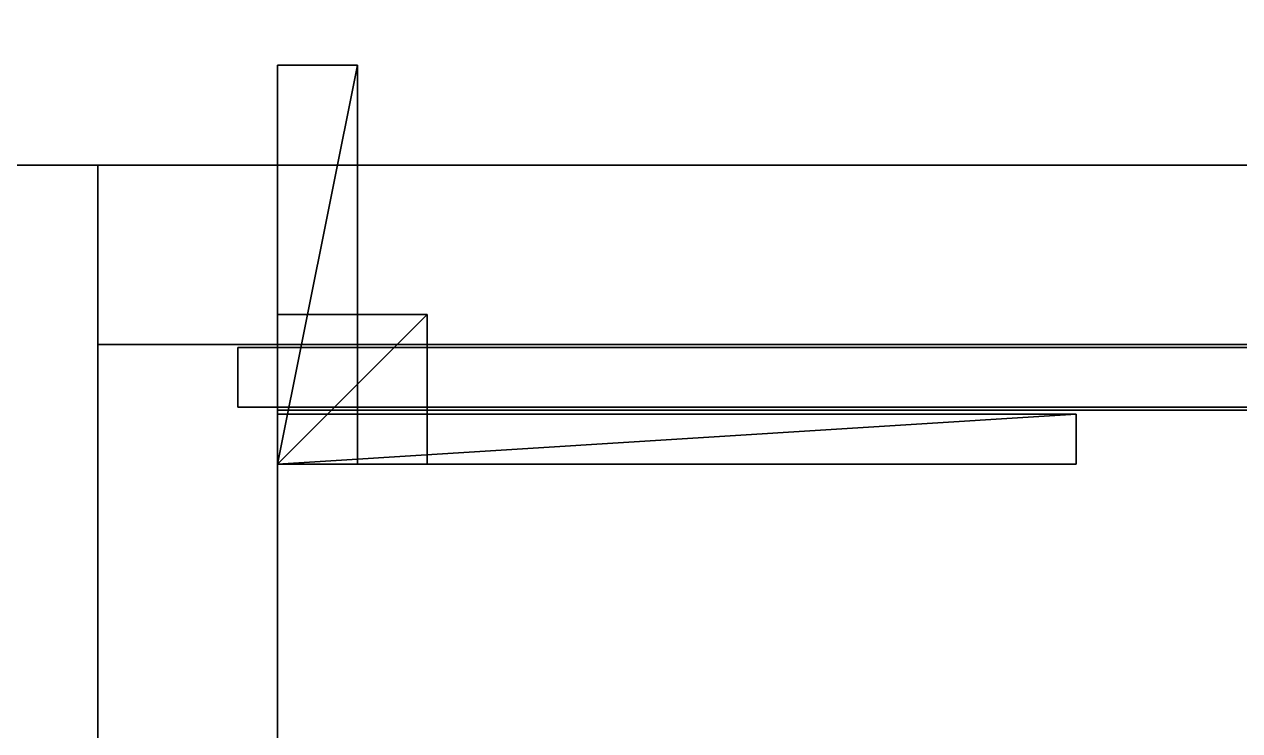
# Model space of a CAD drawing. Extents: x 0 to 7800, y -5130 to 1.
# Drawn here: x 2004.3 to 2126.1, y -260.7 to -189.9 of the extents above; entities that cross this region are included whole.
import ezdxf

# ---------------------------------------------------------------- set-up
doc = ezdxf.new("R2010")
doc.units = 0
for name, color, linetype in [('LAYER0', 7, 'CONTINUOUS'), ('LAYER180', 7, 'CONTINUOUS'), ('LAYER182', 2, 'CONTINUOUS'), ('LAYER183', 7, 'CONTINUOUS'), ('LAYER184', 253, 'CONTINUOUS'), ('LAYER185', 253, 'CONTINUOUS'), ('LAYER186', 253, 'CONTINUOUS'), ('LAYER187', 253, 'CONTINUOUS'), ('LAYER188', 253, 'CONTINUOUS'), ('LAYER189', 253, 'CONTINUOUS'), ('LAYER198', 7, 'CONTINUOUS'), ('LAYER199', 7, 'CONTINUOUS'), ('LAYER2', 7, 'CONTINUOUS'), ('LAYER200', 7, 'CONTINUOUS'), ('LAYER201', 7, 'CONTINUOUS'), ('LAYER285', 35, 'CONTINUOUS'), ('LAYER286', 35, 'CONTINUOUS'), ('LAYER287', 35, 'CONTINUOUS'), ('LAYER31', 253, 'CONTINUOUS'), ('LAYER33', 7, 'CONTINUOUS'), ('LAYER35', 2, 'CONTINUOUS'), ('LAYER36', 7, 'CONTINUOUS'), ('LAYER37', 253, 'CONTINUOUS'), ('LAYER38', 253, 'CONTINUOUS'), ('LAYER39', 253, 'CONTINUOUS'), ('LAYER4', 2, 'CONTINUOUS'), ('LAYER40', 253, 'CONTINUOUS'), ('LAYER41', 253, 'CONTINUOUS'), ('LAYER42', 253, 'CONTINUOUS'), ('LAYER51', 7, 'CONTINUOUS'), ('LAYER53', 7, 'CONTINUOUS'), ('LAYER54', 7, 'CONTINUOUS'), ('LAYER727', 45, 'CONTINUOUS'), ('LAYER729', 45, 'CONTINUOUS'), ('LAYER730', 45, 'CONTINUOUS'), ('LAYER731', 45, 'CONTINUOUS')]:
    doc.layers.add(name, color=color, linetype=linetype)

msp = doc.modelspace()

# ---------------------------------------------------------------- linework, layer by layer
at = {"layer": 'LAYER0'}
for points, invisible_edges in [([(4030.693, -54.002, -5), (1025.693, -1555.002, -5), (1025.693, -54.002, -5), (4030.693, -54.002, -5)], 1), ([(1025.693, -1555.002, -5), (4030.693, -54.002, -5), (1412.693, -4773.002, -5), (1025.693, -1555.002, -5)], 7), ([(1025.693, -54.002), (1412.693, -4773.002), (4030.693, -54.002), (1025.693, -54.002)], 3), ([(1412.693, -4773.002, -5), (4030.693, -54.002, -5), (1412.693, -5130.002, -5), (1412.693, -4773.002, -5)], 3), ([(1412.693, -5130.002, -5), (4030.693, -54.002, -5), (2602.693, -4730.002, -5), (1412.693, -5130.002, -5)], 7), ([(4030.693, -54.002), (1412.693, -4773.002), (2602.693, -4730.002), (4030.693, -54.002)], 7)]:
    msp.add_3dface(points, dxfattribs=dict(at, invisible_edges=invisible_edges))
at = {"layer": 'LAYER180', "invisible_edges": 1}
for points in [[(2011.695, -204, 1950), (2029.695, -584, 1950), (2011.695, -584, 1950), (2011.695, -204, 1950)], [(2029.695, -584, 1950), (2011.695, -204, 1950), (2029.695, -204, 1950), (2029.695, -584, 1950)], [(2029.695, -204, 2380), (2011.695, -584, 2380), (2029.695, -584, 2380), (2029.695, -204, 2380)], [(2011.695, -584, 2380), (2029.695, -204, 2380), (2011.695, -204, 2380), (2011.695, -584, 2380)], [(2011.695, -204, 1950), (2029.695, -204, 2380), (2029.695, -204, 1950), (2011.695, -204, 1950)], [(2029.695, -204, 2380), (2011.695, -204, 1950), (2011.695, -204, 2380), (2029.695, -204, 2380)], [(2011.695, -584, 2380), (2011.695, -204, 1950), (2011.695, -584, 1950), (2011.695, -584, 2380)], [(2011.695, -204, 1950), (2011.695, -584, 2380), (2011.695, -204, 2380), (2011.695, -204, 1950)], [(2029.695, -204, 2380), (2029.695, -584, 1950), (2029.695, -204, 1950), (2029.695, -204, 2380)], [(2029.695, -584, 1950), (2029.695, -204, 2380), (2029.695, -584, 2380), (2029.695, -584, 1950)]]:
    msp.add_3dface(points, dxfattribs=at)
at = {"layer": 'LAYER182'}
for points in [[(2109.695, -234, 2349.5), (2109.695, -229, 2349.5), (2029.695, -234, 2349.5), (2109.695, -234, 2349.5)], [(2029.695, -234, 2349.5), (2109.695, -229, 2349.5), (2029.695, -229, 2349.5), (2029.695, -234, 2349.5)], [(2029.695, -234, 2349.5), (2029.695, -229, 2349.5), (2029.695, -234, 2326.5), (2029.695, -234, 2349.5)], [(2029.695, -234, 2326.5), (2029.695, -229, 2349.5), (2029.695, -229, 2326.5), (2029.695, -234, 2326.5)], [(2109.695, -234, 2326.5), (2029.695, -234, 2326.5), (2109.695, -229, 2326.5), (2109.695, -234, 2326.5)], [(2109.695, -229, 2326.5), (2029.695, -234, 2326.5), (2029.695, -229, 2326.5), (2109.695, -229, 2326.5)], [(2109.695, -229, 2326.5), (2029.695, -229, 2326.5), (2109.695, -229, 2349.5), (2109.695, -229, 2326.5)], [(2109.695, -229, 2349.5), (2029.695, -229, 2326.5), (2029.695, -229, 2349.5), (2109.695, -229, 2349.5)], [(2109.695, -234, 2326.5), (2109.695, -229, 2326.5), (2109.695, -234, 2349.5), (2109.695, -234, 2326.5)], [(2109.695, -234, 2349.5), (2109.695, -229, 2326.5), (2109.695, -229, 2349.5), (2109.695, -234, 2349.5)], [(2109.695, -234, 2349.5), (2029.695, -234, 2349.5), (2109.695, -234, 2326.5), (2109.695, -234, 2349.5)], [(2109.695, -234, 2326.5), (2029.695, -234, 2349.5), (2029.695, -234, 2326.5), (2109.695, -234, 2326.5)]]:
    msp.add_3dface(points, dxfattribs=at)
at = {"layer": 'LAYER183', "invisible_edges": 1}
for points in [[(2029.695, -229, 2349.5), (2109.695, -234, 2349.5), (2109.695, -229, 2349.5), (2029.695, -229, 2349.5)], [(2109.695, -234, 2349.5), (2029.695, -229, 2349.5), (2029.695, -234, 2349.5), (2109.695, -234, 2349.5)], [(2029.695, -234, 2326.5), (2109.695, -229, 2326.5), (2109.695, -234, 2326.5), (2029.695, -234, 2326.5)], [(2109.695, -229, 2326.5), (2029.695, -234, 2326.5), (2029.695, -229, 2326.5), (2109.695, -229, 2326.5)], [(2029.695, -229, 2349.5), (2029.695, -234, 2326.5), (2029.695, -234, 2349.5), (2029.695, -229, 2349.5)], [(2029.695, -234, 2326.5), (2029.695, -229, 2349.5), (2029.695, -229, 2326.5), (2029.695, -234, 2326.5)], [(2109.695, -229, 2326.5), (2029.695, -229, 2349.5), (2109.695, -229, 2349.5), (2109.695, -229, 2326.5)], [(2029.695, -229, 2349.5), (2109.695, -229, 2326.5), (2029.695, -229, 2326.5), (2029.695, -229, 2349.5)], [(2109.695, -229, 2326.5), (2109.695, -234, 2349.5), (2109.695, -234, 2326.5), (2109.695, -229, 2326.5)], [(2109.695, -234, 2349.5), (2109.695, -229, 2326.5), (2109.695, -229, 2349.5), (2109.695, -234, 2349.5)], [(2029.695, -234, 2326.5), (2109.695, -234, 2349.5), (2029.695, -234, 2349.5), (2029.695, -234, 2326.5)], [(2109.695, -234, 2349.5), (2029.695, -234, 2326.5), (2109.695, -234, 2326.5), (2109.695, -234, 2349.5)]]:
    msp.add_3dface(points, dxfattribs=at)
at = {"layer": 'LAYER184'}
for points in [[(2044.695, -234, 2349.5), (2044.695, -219, 2349.5), (2029.695, -234, 2349.5), (2044.695, -234, 2349.5)], [(2029.695, -234, 2349.5), (2044.695, -219, 2349.5), (2029.695, -219, 2349.5), (2029.695, -234, 2349.5)], [(2029.695, -234, 2349.5), (2029.695, -219, 2349.5), (2029.695, -234, 2334.5), (2029.695, -234, 2349.5)], [(2029.695, -234, 2334.5), (2029.695, -219, 2349.5), (2029.695, -219, 2334.5), (2029.695, -234, 2334.5)], [(2044.695, -234, 2334.5), (2029.695, -234, 2334.5), (2044.695, -219, 2334.5), (2044.695, -234, 2334.5)], [(2044.695, -219, 2334.5), (2029.695, -234, 2334.5), (2029.695, -219, 2334.5), (2044.695, -219, 2334.5)], [(2044.695, -219, 2334.5), (2029.695, -219, 2334.5), (2044.695, -219, 2349.5), (2044.695, -219, 2334.5)], [(2044.695, -219, 2349.5), (2029.695, -219, 2334.5), (2029.695, -219, 2349.5), (2044.695, -219, 2349.5)], [(2044.695, -234, 2334.5), (2044.695, -219, 2334.5), (2044.695, -234, 2349.5), (2044.695, -234, 2334.5)], [(2044.695, -234, 2349.5), (2044.695, -219, 2334.5), (2044.695, -219, 2349.5), (2044.695, -234, 2349.5)], [(2044.695, -234, 2349.5), (2029.695, -234, 2349.5), (2044.695, -234, 2334.5), (2044.695, -234, 2349.5)], [(2044.695, -234, 2334.5), (2029.695, -234, 2349.5), (2029.695, -234, 2334.5), (2044.695, -234, 2334.5)]]:
    msp.add_3dface(points, dxfattribs=at)
at = {"layer": 'LAYER185'}
for points in [[(2044.695, -234, 2349.5), (2044.695, -219, 2349.5), (2029.695, -234, 2349.5), (2044.695, -234, 2349.5)], [(2029.695, -234, 2349.5), (2044.695, -219, 2349.5), (2029.695, -219, 2349.5), (2029.695, -234, 2349.5)], [(2029.695, -234, 2349.5), (2029.695, -219, 2349.5), (2029.695, -234, 2334.5), (2029.695, -234, 2349.5)], [(2029.695, -234, 2334.5), (2029.695, -219, 2349.5), (2029.695, -219, 2334.5), (2029.695, -234, 2334.5)], [(2044.695, -234, 2334.5), (2029.695, -234, 2334.5), (2044.695, -219, 2334.5), (2044.695, -234, 2334.5)], [(2044.695, -219, 2334.5), (2029.695, -234, 2334.5), (2029.695, -219, 2334.5), (2044.695, -219, 2334.5)], [(2044.695, -219, 2334.5), (2029.695, -219, 2334.5), (2044.695, -219, 2349.5), (2044.695, -219, 2334.5)], [(2044.695, -219, 2349.5), (2029.695, -219, 2334.5), (2029.695, -219, 2349.5), (2044.695, -219, 2349.5)], [(2044.695, -234, 2334.5), (2044.695, -219, 2334.5), (2044.695, -234, 2349.5), (2044.695, -234, 2334.5)], [(2044.695, -234, 2349.5), (2044.695, -219, 2334.5), (2044.695, -219, 2349.5), (2044.695, -234, 2349.5)], [(2044.695, -234, 2349.5), (2029.695, -234, 2349.5), (2044.695, -234, 2334.5), (2044.695, -234, 2349.5)], [(2044.695, -234, 2334.5), (2029.695, -234, 2349.5), (2029.695, -234, 2334.5), (2044.695, -234, 2334.5)]]:
    msp.add_3dface(points, dxfattribs=at)
at = {"layer": 'LAYER186'}
for points in [[(2044.695, -234, 2349.5), (2044.695, -219, 2349.5), (2029.695, -234, 2349.5), (2044.695, -234, 2349.5)], [(2029.695, -234, 2349.5), (2044.695, -219, 2349.5), (2029.695, -219, 2349.5), (2029.695, -234, 2349.5)], [(2029.695, -234, 2349.5), (2029.695, -219, 2349.5), (2029.695, -234, 2334.5), (2029.695, -234, 2349.5)], [(2029.695, -234, 2334.5), (2029.695, -219, 2349.5), (2029.695, -219, 2334.5), (2029.695, -234, 2334.5)], [(2044.695, -234, 2334.5), (2029.695, -234, 2334.5), (2044.695, -219, 2334.5), (2044.695, -234, 2334.5)], [(2044.695, -219, 2334.5), (2029.695, -234, 2334.5), (2029.695, -219, 2334.5), (2044.695, -219, 2334.5)], [(2044.695, -219, 2334.5), (2029.695, -219, 2334.5), (2044.695, -219, 2349.5), (2044.695, -219, 2334.5)], [(2044.695, -219, 2349.5), (2029.695, -219, 2334.5), (2029.695, -219, 2349.5), (2044.695, -219, 2349.5)], [(2044.695, -234, 2334.5), (2044.695, -219, 2334.5), (2044.695, -234, 2349.5), (2044.695, -234, 2334.5)], [(2044.695, -234, 2349.5), (2044.695, -219, 2334.5), (2044.695, -219, 2349.5), (2044.695, -234, 2349.5)], [(2044.695, -234, 2349.5), (2029.695, -234, 2349.5), (2044.695, -234, 2334.5), (2044.695, -234, 2349.5)], [(2044.695, -234, 2334.5), (2029.695, -234, 2349.5), (2029.695, -234, 2334.5), (2044.695, -234, 2334.5)]]:
    msp.add_3dface(points, dxfattribs=at)
at = {"layer": 'LAYER187'}
for points in [[(2044.695, -234, 2349.5), (2044.695, -219, 2349.5), (2029.695, -234, 2349.5), (2044.695, -234, 2349.5)], [(2029.695, -234, 2349.5), (2044.695, -219, 2349.5), (2029.695, -219, 2349.5), (2029.695, -234, 2349.5)], [(2029.695, -234, 2349.5), (2029.695, -219, 2349.5), (2029.695, -234, 2334.5), (2029.695, -234, 2349.5)], [(2029.695, -234, 2334.5), (2029.695, -219, 2349.5), (2029.695, -219, 2334.5), (2029.695, -234, 2334.5)], [(2044.695, -234, 2334.5), (2029.695, -234, 2334.5), (2044.695, -219, 2334.5), (2044.695, -234, 2334.5)], [(2044.695, -219, 2334.5), (2029.695, -234, 2334.5), (2029.695, -219, 2334.5), (2044.695, -219, 2334.5)], [(2044.695, -219, 2334.5), (2029.695, -219, 2334.5), (2044.695, -219, 2349.5), (2044.695, -219, 2334.5)], [(2044.695, -219, 2349.5), (2029.695, -219, 2334.5), (2029.695, -219, 2349.5), (2044.695, -219, 2349.5)], [(2044.695, -234, 2334.5), (2044.695, -219, 2334.5), (2044.695, -234, 2349.5), (2044.695, -234, 2334.5)], [(2044.695, -234, 2349.5), (2044.695, -219, 2334.5), (2044.695, -219, 2349.5), (2044.695, -234, 2349.5)], [(2044.695, -234, 2349.5), (2029.695, -234, 2349.5), (2044.695, -234, 2334.5), (2044.695, -234, 2349.5)], [(2044.695, -234, 2334.5), (2029.695, -234, 2349.5), (2029.695, -234, 2334.5), (2044.695, -234, 2334.5)]]:
    msp.add_3dface(points, dxfattribs=at)
at = {"layer": 'LAYER188'}
for points in [[(2037.695, -234, 2349.5), (2037.695, -194, 2349.5), (2029.695, -234, 2349.5), (2037.695, -234, 2349.5)], [(2029.695, -234, 2349.5), (2037.695, -194, 2349.5), (2029.695, -194, 2349.5), (2029.695, -234, 2349.5)], [(2029.695, -234, 2349.5), (2029.695, -194, 2349.5), (2029.695, -234, 2341.5), (2029.695, -234, 2349.5)], [(2029.695, -234, 2341.5), (2029.695, -194, 2349.5), (2029.695, -194, 2341.5), (2029.695, -234, 2341.5)], [(2037.695, -234, 2341.5), (2029.695, -234, 2341.5), (2037.695, -194, 2341.5), (2037.695, -234, 2341.5)], [(2037.695, -194, 2341.5), (2029.695, -234, 2341.5), (2029.695, -194, 2341.5), (2037.695, -194, 2341.5)], [(2037.695, -194, 2341.5), (2029.695, -194, 2341.5), (2037.695, -194, 2349.5), (2037.695, -194, 2341.5)], [(2037.695, -194, 2349.5), (2029.695, -194, 2341.5), (2029.695, -194, 2349.5), (2037.695, -194, 2349.5)], [(2037.695, -234, 2341.5), (2037.695, -194, 2341.5), (2037.695, -234, 2349.5), (2037.695, -234, 2341.5)], [(2037.695, -234, 2349.5), (2037.695, -194, 2341.5), (2037.695, -194, 2349.5), (2037.695, -234, 2349.5)], [(2037.695, -234, 2349.5), (2029.695, -234, 2349.5), (2037.695, -234, 2341.5), (2037.695, -234, 2349.5)], [(2037.695, -234, 2341.5), (2029.695, -234, 2349.5), (2029.695, -234, 2341.5), (2037.695, -234, 2341.5)]]:
    msp.add_3dface(points, dxfattribs=at)
at = {"layer": 'LAYER189'}
for points in [[(2109.695, -234, 2349.5), (2109.695, -229, 2349.5), (2029.695, -234, 2349.5), (2109.695, -234, 2349.5)], [(2029.695, -234, 2349.5), (2109.695, -229, 2349.5), (2029.695, -229, 2349.5), (2029.695, -234, 2349.5)], [(2029.695, -234, 2349.5), (2029.695, -229, 2349.5), (2029.695, -234, 2333.5), (2029.695, -234, 2349.5)], [(2029.695, -234, 2333.5), (2029.695, -229, 2349.5), (2029.695, -229, 2333.5), (2029.695, -234, 2333.5)], [(2109.695, -234, 2333.5), (2029.695, -234, 2333.5), (2109.695, -229, 2333.5), (2109.695, -234, 2333.5)], [(2109.695, -229, 2333.5), (2029.695, -234, 2333.5), (2029.695, -229, 2333.5), (2109.695, -229, 2333.5)], [(2109.695, -229, 2333.5), (2029.695, -229, 2333.5), (2109.695, -229, 2349.5), (2109.695, -229, 2333.5)], [(2109.695, -229, 2349.5), (2029.695, -229, 2333.5), (2029.695, -229, 2349.5), (2109.695, -229, 2349.5)], [(2109.695, -234, 2333.5), (2109.695, -229, 2333.5), (2109.695, -234, 2349.5), (2109.695, -234, 2333.5)], [(2109.695, -234, 2349.5), (2109.695, -229, 2333.5), (2109.695, -229, 2349.5), (2109.695, -234, 2349.5)], [(2109.695, -234, 2349.5), (2029.695, -234, 2349.5), (2109.695, -234, 2333.5), (2109.695, -234, 2349.5)], [(2109.695, -234, 2333.5), (2029.695, -234, 2349.5), (2029.695, -234, 2333.5), (2109.695, -234, 2333.5)]]:
    msp.add_3dface(points, dxfattribs=at)
at = {"layer": 'LAYER198', "invisible_edges": 1}
for points in [[(2771.695, -204, 1951), (2029.695, -584, 1951), (2029.695, -204, 1951), (2771.695, -204, 1951)], [(2029.695, -584, 1951), (2771.695, -204, 1951), (2771.695, -584, 1951), (2029.695, -584, 1951)], [(2029.695, -204, 1969), (2029.695, -584, 1951), (2029.695, -584, 1969), (2029.695, -204, 1969)], [(2029.695, -584, 1951), (2029.695, -204, 1969), (2029.695, -204, 1951), (2029.695, -584, 1951)], [(2029.695, -204, 1969), (2771.695, -204, 1951), (2029.695, -204, 1951), (2029.695, -204, 1969)], [(2771.695, -204, 1951), (2029.695, -204, 1969), (2771.695, -204, 1969), (2771.695, -204, 1951)], [(2771.695, -584, 1969), (2029.695, -204, 1969), (2029.695, -584, 1969), (2771.695, -584, 1969)], [(2029.695, -204, 1969), (2771.695, -584, 1969), (2771.695, -204, 1969), (2029.695, -204, 1969)]]:
    msp.add_3dface(points, dxfattribs=at)
at = {"layer": 'LAYER199', "invisible_edges": 1}
for points in [[(2029.695, -204, 2379), (2771.695, -584, 2379), (2771.695, -204, 2379), (2029.695, -204, 2379)], [(2771.695, -584, 2379), (2029.695, -204, 2379), (2029.695, -584, 2379), (2771.695, -584, 2379)], [(2029.695, -204, 2379), (2029.695, -584, 2361), (2029.695, -584, 2379), (2029.695, -204, 2379)], [(2029.695, -584, 2361), (2029.695, -204, 2379), (2029.695, -204, 2361), (2029.695, -584, 2361)], [(2771.695, -204, 2361), (2029.695, -204, 2379), (2771.695, -204, 2379), (2771.695, -204, 2361)], [(2029.695, -204, 2379), (2771.695, -204, 2361), (2029.695, -204, 2361), (2029.695, -204, 2379)], [(2029.695, -584, 2361), (2771.695, -204, 2361), (2771.695, -584, 2361), (2029.695, -584, 2361)], [(2771.695, -204, 2361), (2029.695, -584, 2361), (2029.695, -204, 2361), (2771.695, -204, 2361)]]:
    msp.add_3dface(points, dxfattribs=at)
at = {"layer": 'LAYER2'}
for points, invisible_edges in [([(1175.693, -204.002), (1025.693, -54.002), (4030.693, -54.002), (1175.693, -204.002)], 5), ([(1175.693, -204.002), (4030.693, -54.002), (3880.693, -204.002), (1175.693, -204.002)], 3), ([(1175.693, -204.002, 2657), (3580.703, -204.002, 1910), (3880.693, -204.002, 2657), (1175.693, -204.002, 2657)], 3), ([(1175.693, -204.002, 2657), (3580.703, -204.002, 1830), (3580.703, -204.002, 1910), (1175.693, -204.002, 2657)], 5), ([(1175.693, -204.002, 2657), (3050.703, -204.002, 1730), (3580.703, -204.002, 1830), (1175.693, -204.002, 2657)], 7), ([(1175.693, -204.002, 2657), (3050.703, -204.002, 1650), (3050.703, -204.002, 1730), (1175.693, -204.002, 2657)], 5), ([(1175.693, -204.002, 2657), (1830.703, -204.002, 1160), (3050.703, -204.002, 1650), (1175.693, -204.002, 2657)], 7), ([(1830.703, -204.002, 1080), (1175.693, -204.002), (3110.703, -204.002, 1080), (1830.703, -204.002, 1080)], 7), ([(3880.693, -204.002), (3110.703, -204.002, 1080), (1175.693, -204.002), (3880.693, -204.002)], 3), ([(3050.703, -204.002, 1650), (1830.703, -204.002, 1160), (3110.703, -204.002, 1650), (3050.703, -204.002, 1650)], 3), ([(1830.703, -204.002, 1160), (3640.703, -204.002, 1830), (3110.703, -204.002, 1650), (1830.703, -204.002, 1160)], 7), ([(1890.703, -204.002, 1160), (3640.703, -204.002, 1830), (1830.703, -204.002, 1160), (1890.703, -204.002, 1160)], 3), ([(1890.703, -204.002, 1080), (3050.703, -204.002, 1160), (1890.703, -204.002, 1160), (1890.703, -204.002, 1080)], 3), ([(3050.703, -204.002, 1160), (1890.703, -204.002, 1080), (3050.703, -204.002, 1080), (3050.703, -204.002, 1160)], 3), ([(3050.703, -204.002, 1160), (3640.703, -204.002, 1830), (1890.703, -204.002, 1160), (3050.703, -204.002, 1160)], 7)]:
    msp.add_3dface(points, dxfattribs=dict(at, invisible_edges=invisible_edges))
at = {"layer": 'LAYER200', "invisible_edges": 1}
for points in [[(2025.695, -222.3, 1965), (2775.695, -228.3, 1965), (2025.695, -228.3, 1965), (2025.695, -222.3, 1965)], [(2775.695, -228.3, 1965), (2025.695, -222.3, 1965), (2775.695, -222.3, 1965), (2775.695, -228.3, 1965)], [(2025.695, -228.3, 2365), (2025.695, -222.3, 1965), (2025.695, -228.3, 1965), (2025.695, -228.3, 2365)], [(2025.695, -222.3, 1965), (2025.695, -228.3, 2365), (2025.695, -222.3, 2365), (2025.695, -222.3, 1965)], [(2775.695, -222.3, 2365), (2025.695, -228.3, 2365), (2775.695, -228.3, 2365), (2775.695, -222.3, 2365)], [(2025.695, -228.3, 2365), (2775.695, -222.3, 2365), (2025.695, -222.3, 2365), (2025.695, -228.3, 2365)], [(2025.695, -222.3, 1965), (2775.695, -222.3, 2365), (2775.695, -222.3, 1965), (2025.695, -222.3, 1965)], [(2775.695, -222.3, 2365), (2025.695, -222.3, 1965), (2025.695, -222.3, 2365), (2775.695, -222.3, 2365)], [(2025.695, -228.3, 2365), (2775.695, -228.3, 1965), (2775.695, -228.3, 2365), (2025.695, -228.3, 2365)], [(2775.695, -228.3, 1965), (2025.695, -228.3, 2365), (2025.695, -228.3, 1965), (2775.695, -228.3, 1965)]]:
    msp.add_3dface(points, dxfattribs=at)
at = {"layer": 'LAYER201', "invisible_edges": 1}
for points in [[(2771.695, -204, 2361), (2029.695, -204, 2241), (2029.695, -204, 2361), (2771.695, -204, 2361)], [(2029.695, -204, 2241), (2771.695, -204, 2361), (2771.695, -204, 2241), (2029.695, -204, 2241)], [(2029.695, -222, 2361), (2029.695, -204, 2241), (2029.695, -222, 2241), (2029.695, -222, 2361)], [(2029.695, -204, 2241), (2029.695, -222, 2361), (2029.695, -204, 2361), (2029.695, -204, 2241)], [(2771.695, -222, 2241), (2029.695, -204, 2241), (2771.695, -204, 2241), (2771.695, -222, 2241)], [(2029.695, -204, 2241), (2771.695, -222, 2241), (2029.695, -222, 2241), (2029.695, -204, 2241)], [(2029.695, -222, 2361), (2771.695, -204, 2361), (2029.695, -204, 2361), (2029.695, -222, 2361)], [(2771.695, -204, 2361), (2029.695, -222, 2361), (2771.695, -222, 2361), (2771.695, -204, 2361)], [(2771.695, -222, 2241), (2029.695, -222, 2361), (2029.695, -222, 2241), (2771.695, -222, 2241)], [(2029.695, -222, 2361), (2771.695, -222, 2241), (2771.695, -222, 2361), (2029.695, -222, 2361)]]:
    msp.add_3dface(points, dxfattribs=at)
at = {"layer": 'LAYER285'}
for points, invisible_edges in [([(3180.695, -204, 910), (2011.695, -204, 880), (2011.695, -204, 910), (3180.695, -204, 910)], 1), ([(2011.695, -204, 880), (3180.695, -204, 910), (3180.695, -204, 880), (2011.695, -204, 880)], 1), ([(2258.465, -376.39, 880), (2011.695, -204, 880), (2544.045, -376.39, 880), (2258.465, -376.39, 880)], 3), ([(2243.915, -377.59, 880), (2011.695, -204, 880), (2258.465, -376.39, 880), (2243.915, -377.59, 880)], 3), ([(2230.075, -380.93, 880), (2011.695, -204, 880), (2243.915, -377.59, 880), (2230.075, -380.93, 880)], 3), ([(2216.715, -386.43, 880), (2011.695, -204, 880), (2230.075, -380.93, 880), (2216.715, -386.43, 880)], 3), ([(2204.305, -394.08, 880), (2011.695, -204, 880), (2216.715, -386.43, 880), (2204.305, -394.08, 880)], 3), ([(2193.335, -403.4, 880), (2011.695, -204, 880), (2204.305, -394.08, 880), (2193.335, -403.4, 880)], 3), ([(2184.025, -414.39, 880), (2011.695, -204, 880), (2193.335, -403.4, 880), (2184.025, -414.39, 880)], 3), ([(2176.395, -426.82, 880), (2011.695, -204, 880), (2184.025, -414.39, 880), (2176.395, -426.82, 880)], 3), ([(2170.905, -440.2, 880), (2011.695, -204, 880), (2176.395, -426.82, 880), (2170.905, -440.2, 880)], 3), ([(2011.695, -204, 880), (2170.905, -440.2, 880), (2011.695, -854, 880), (2011.695, -204, 880)], 3), ([(2011.695, -204, 880), (2558.355, -377.59, 880), (2544.045, -376.39, 880), (2011.695, -204, 880)], 5), ([(2011.695, -204, 880), (2572.435, -380.93, 880), (2558.355, -377.59, 880), (2011.695, -204, 880)], 5), ([(3180.695, -204, 880), (2572.435, -380.93, 880), (2011.695, -204, 880), (3180.695, -204, 880)], 3), ([(2170.905, -440.2, 910), (2011.695, -204, 910), (2011.695, -854, 910), (2170.905, -440.2, 910)], 5), ([(2176.395, -426.82, 910), (2011.695, -204, 910), (2170.905, -440.2, 910), (2176.395, -426.82, 910)], 3), ([(2184.025, -414.39, 910), (2011.695, -204, 910), (2176.395, -426.82, 910), (2184.025, -414.39, 910)], 3), ([(2193.335, -403.4, 910), (2011.695, -204, 910), (2184.025, -414.39, 910), (2193.335, -403.4, 910)], 3), ([(2204.305, -394.08, 910), (2011.695, -204, 910), (2193.335, -403.4, 910), (2204.305, -394.08, 910)], 3), ([(2216.715, -386.43, 910), (2011.695, -204, 910), (2204.305, -394.08, 910), (2216.715, -386.43, 910)], 3), ([(2230.075, -380.93, 910), (2011.695, -204, 910), (2216.715, -386.43, 910), (2230.075, -380.93, 910)], 3), ([(2243.915, -377.59, 910), (2011.695, -204, 910), (2230.075, -380.93, 910), (2243.915, -377.59, 910)], 3), ([(2011.695, -204, 910), (2243.915, -377.59, 910), (3180.695, -204, 910), (2011.695, -204, 910)], 3), ([(2011.695, -854, 910), (2011.695, -204, 880), (2011.695, -854, 880), (2011.695, -854, 910)], 1), ([(2011.695, -204, 880), (2011.695, -854, 910), (2011.695, -204, 910), (2011.695, -204, 880)], 1)]:
    msp.add_3dface(points, dxfattribs=dict(at, invisible_edges=invisible_edges))
at = {"layer": 'LAYER286'}
for points, invisible_edges in [([(3180.695, -204, 910), (2029.695, -222, 910), (2011.695, -204, 910), (3180.695, -204, 910)], 3), ([(2011.695, -204, 910), (2029.695, -222, 910), (2011.695, -854, 910), (2011.695, -204, 910)], 3), ([(2011.695, -854, 910), (2011.695, -204, 930), (2011.695, -204, 910), (2011.695, -854, 910)], 1), ([(2011.695, -204, 930), (2011.695, -854, 910), (2011.695, -854, 930), (2011.695, -204, 930)], 1), ([(2011.695, -204, 930), (3180.695, -204, 910), (2011.695, -204, 910), (2011.695, -204, 930)], 1), ([(3180.695, -204, 910), (2011.695, -204, 930), (3180.695, -204, 930), (3180.695, -204, 910)], 1), ([(2011.695, -204, 930), (3180.695, -222, 930), (3180.695, -204, 930), (2011.695, -204, 930)], 1), ([(3180.695, -222, 930), (2011.695, -204, 930), (2029.695, -222, 930), (3180.695, -222, 930)], 3), ([(2029.695, -222, 930), (2011.695, -204, 930), (2029.695, -836, 930), (2029.695, -222, 930)], 3), ([(2011.695, -854, 930), (2029.695, -836, 930), (2011.695, -204, 930), (2011.695, -854, 930)], 3), ([(2029.695, -222, 910), (3180.695, -204, 910), (3180.695, -222, 910), (2029.695, -222, 910)], 1), ([(2029.695, -836, 910), (2011.695, -854, 910), (2029.695, -222, 910), (2029.695, -836, 910)], 3), ([(3180.695, -222, 930), (2029.695, -222, 910), (3180.695, -222, 910), (3180.695, -222, 930)], 1), ([(2029.695, -222, 910), (3180.695, -222, 930), (2029.695, -222, 930), (2029.695, -222, 910)], 1), ([(2029.695, -836, 930), (2029.695, -222, 910), (2029.695, -222, 930), (2029.695, -836, 930)], 1), ([(2029.695, -222, 910), (2029.695, -836, 930), (2029.695, -836, 910), (2029.695, -222, 910)], 1)]:
    msp.add_3dface(points, dxfattribs=dict(at, invisible_edges=invisible_edges))
at = {"layer": 'LAYER287'}
for points, invisible_edges in [([(3880.695, -204, 930), (3862.695, -222, 930), (2011.695, -204, 930), (3880.695, -204, 930)], 3), ([(2011.695, -204, 930), (3862.695, -222, 930), (2011.695, -222, 930), (2011.695, -204, 930)], 1), ([(2011.695, -204, 1030), (3880.695, -204, 930), (2011.695, -204, 930), (2011.695, -204, 1030)], 1), ([(3880.695, -204, 930), (2011.695, -204, 1030), (3880.695, -204, 1030), (3880.695, -204, 930)], 1), ([(2011.695, -222, 930), (2011.695, -204, 1030), (2011.695, -204, 930), (2011.695, -222, 930)], 1), ([(2011.695, -204, 1030), (2011.695, -222, 930), (2011.695, -222, 1030), (2011.695, -204, 1030)], 1), ([(3862.695, -222, 1030), (3880.695, -204, 1030), (2011.695, -204, 1030), (3862.695, -222, 1030)], 5), ([(3862.695, -222, 1030), (2011.695, -204, 1030), (2011.695, -222, 1030), (3862.695, -222, 1030)], 1), ([(3862.695, -222, 1030), (2011.695, -222, 930), (3862.695, -222, 930), (3862.695, -222, 1030)], 1), ([(2011.695, -222, 930), (3862.695, -222, 1030), (2011.695, -222, 1030), (2011.695, -222, 930)], 1)]:
    msp.add_3dface(points, dxfattribs=dict(at, invisible_edges=invisible_edges))
at = {"layer": 'LAYER31', "invisible_edges": 1}
for points in [[(1993.695, -204, 180), (2011.695, -839, 180), (1993.695, -839, 180), (1993.695, -204, 180)], [(2011.695, -839, 180), (1993.695, -204, 180), (2011.695, -204, 180), (2011.695, -839, 180)], [(2011.695, -204, 2380), (1993.695, -839, 2380), (2011.695, -839, 2380), (2011.695, -204, 2380)], [(1993.695, -839, 2380), (2011.695, -204, 2380), (1993.695, -204, 2380), (1993.695, -839, 2380)], [(1993.695, -204, 180), (2011.695, -204, 2380), (2011.695, -204, 180), (1993.695, -204, 180)], [(2011.695, -204, 2380), (1993.695, -204, 180), (1993.695, -204, 2380), (2011.695, -204, 2380)], [(2011.695, -204, 2380), (2011.695, -839, 180), (2011.695, -204, 180), (2011.695, -204, 2380)], [(2011.695, -839, 180), (2011.695, -204, 2380), (2011.695, -839, 2380), (2011.695, -839, 180)]]:
    msp.add_3dface(points, dxfattribs=at)
at = {"layer": 'LAYER33', "invisible_edges": 1}
for points in [[(2011.695, -204, 180), (2029.695, -819, 180), (2011.695, -819, 180), (2011.695, -204, 180)], [(2029.695, -819, 180), (2011.695, -204, 180), (2029.695, -204, 180), (2029.695, -819, 180)], [(2029.695, -204, 880), (2011.695, -819, 880), (2029.695, -819, 880), (2029.695, -204, 880)], [(2011.695, -819, 880), (2029.695, -204, 880), (2011.695, -204, 880), (2011.695, -819, 880)], [(2011.695, -204, 180), (2029.695, -204, 880), (2029.695, -204, 180), (2011.695, -204, 180)], [(2029.695, -204, 880), (2011.695, -204, 180), (2011.695, -204, 880), (2029.695, -204, 880)], [(2011.695, -819, 880), (2011.695, -204, 180), (2011.695, -819, 180), (2011.695, -819, 880)], [(2011.695, -204, 180), (2011.695, -819, 880), (2011.695, -204, 880), (2011.695, -204, 180)], [(2029.695, -204, 880), (2029.695, -819, 180), (2029.695, -204, 180), (2029.695, -204, 880)], [(2029.695, -819, 180), (2029.695, -204, 880), (2029.695, -819, 880), (2029.695, -819, 180)]]:
    msp.add_3dface(points, dxfattribs=at)
at = {"layer": 'LAYER35'}
for points in [[(2109.695, -234, 850.5), (2109.695, -229, 850.5), (2029.695, -234, 850.5), (2109.695, -234, 850.5)], [(2029.695, -234, 850.5), (2109.695, -229, 850.5), (2029.695, -229, 850.5), (2029.695, -234, 850.5)], [(2029.695, -234, 850.5), (2029.695, -229, 850.5), (2029.695, -234, 827.5), (2029.695, -234, 850.5)], [(2029.695, -234, 827.5), (2029.695, -229, 850.5), (2029.695, -229, 827.5), (2029.695, -234, 827.5)], [(2109.695, -234, 827.5), (2029.695, -234, 827.5), (2109.695, -229, 827.5), (2109.695, -234, 827.5)], [(2109.695, -229, 827.5), (2029.695, -234, 827.5), (2029.695, -229, 827.5), (2109.695, -229, 827.5)], [(2109.695, -229, 827.5), (2029.695, -229, 827.5), (2109.695, -229, 850.5), (2109.695, -229, 827.5)], [(2109.695, -229, 850.5), (2029.695, -229, 827.5), (2029.695, -229, 850.5), (2109.695, -229, 850.5)], [(2109.695, -234, 827.5), (2109.695, -229, 827.5), (2109.695, -234, 850.5), (2109.695, -234, 827.5)], [(2109.695, -234, 850.5), (2109.695, -229, 827.5), (2109.695, -229, 850.5), (2109.695, -234, 850.5)], [(2109.695, -234, 850.5), (2029.695, -234, 850.5), (2109.695, -234, 827.5), (2109.695, -234, 850.5)], [(2109.695, -234, 827.5), (2029.695, -234, 850.5), (2029.695, -234, 827.5), (2109.695, -234, 827.5)]]:
    msp.add_3dface(points, dxfattribs=at)
at = {"layer": 'LAYER36', "invisible_edges": 1}
for points in [[(2029.695, -229, 850.5), (2109.695, -234, 850.5), (2109.695, -229, 850.5), (2029.695, -229, 850.5)], [(2109.695, -234, 850.5), (2029.695, -229, 850.5), (2029.695, -234, 850.5), (2109.695, -234, 850.5)], [(2029.695, -234, 827.5), (2109.695, -229, 827.5), (2109.695, -234, 827.5), (2029.695, -234, 827.5)], [(2109.695, -229, 827.5), (2029.695, -234, 827.5), (2029.695, -229, 827.5), (2109.695, -229, 827.5)], [(2029.695, -229, 850.5), (2029.695, -234, 827.5), (2029.695, -234, 850.5), (2029.695, -229, 850.5)], [(2029.695, -234, 827.5), (2029.695, -229, 850.5), (2029.695, -229, 827.5), (2029.695, -234, 827.5)], [(2109.695, -229, 827.5), (2029.695, -229, 850.5), (2109.695, -229, 850.5), (2109.695, -229, 827.5)], [(2029.695, -229, 850.5), (2109.695, -229, 827.5), (2029.695, -229, 827.5), (2029.695, -229, 850.5)], [(2109.695, -229, 827.5), (2109.695, -234, 850.5), (2109.695, -234, 827.5), (2109.695, -229, 827.5)], [(2109.695, -234, 850.5), (2109.695, -229, 827.5), (2109.695, -229, 850.5), (2109.695, -234, 850.5)], [(2029.695, -234, 827.5), (2109.695, -234, 850.5), (2029.695, -234, 850.5), (2029.695, -234, 827.5)], [(2109.695, -234, 850.5), (2029.695, -234, 827.5), (2109.695, -234, 827.5), (2109.695, -234, 850.5)]]:
    msp.add_3dface(points, dxfattribs=at)
at = {"layer": 'LAYER37'}
for points in [[(2044.695, -234, 850.5), (2044.695, -219, 850.5), (2029.695, -234, 850.5), (2044.695, -234, 850.5)], [(2029.695, -234, 850.5), (2044.695, -219, 850.5), (2029.695, -219, 850.5), (2029.695, -234, 850.5)], [(2029.695, -234, 850.5), (2029.695, -219, 850.5), (2029.695, -234, 835.5), (2029.695, -234, 850.5)], [(2029.695, -234, 835.5), (2029.695, -219, 850.5), (2029.695, -219, 835.5), (2029.695, -234, 835.5)], [(2044.695, -234, 835.5), (2029.695, -234, 835.5), (2044.695, -219, 835.5), (2044.695, -234, 835.5)], [(2044.695, -219, 835.5), (2029.695, -234, 835.5), (2029.695, -219, 835.5), (2044.695, -219, 835.5)], [(2044.695, -219, 835.5), (2029.695, -219, 835.5), (2044.695, -219, 850.5), (2044.695, -219, 835.5)], [(2044.695, -219, 850.5), (2029.695, -219, 835.5), (2029.695, -219, 850.5), (2044.695, -219, 850.5)], [(2044.695, -234, 835.5), (2044.695, -219, 835.5), (2044.695, -234, 850.5), (2044.695, -234, 835.5)], [(2044.695, -234, 850.5), (2044.695, -219, 835.5), (2044.695, -219, 850.5), (2044.695, -234, 850.5)], [(2044.695, -234, 850.5), (2029.695, -234, 850.5), (2044.695, -234, 835.5), (2044.695, -234, 850.5)], [(2044.695, -234, 835.5), (2029.695, -234, 850.5), (2029.695, -234, 835.5), (2044.695, -234, 835.5)]]:
    msp.add_3dface(points, dxfattribs=at)
at = {"layer": 'LAYER38'}
for points in [[(2044.695, -234, 850.5), (2044.695, -219, 850.5), (2029.695, -234, 850.5), (2044.695, -234, 850.5)], [(2029.695, -234, 850.5), (2044.695, -219, 850.5), (2029.695, -219, 850.5), (2029.695, -234, 850.5)], [(2029.695, -234, 850.5), (2029.695, -219, 850.5), (2029.695, -234, 835.5), (2029.695, -234, 850.5)], [(2029.695, -234, 835.5), (2029.695, -219, 850.5), (2029.695, -219, 835.5), (2029.695, -234, 835.5)], [(2044.695, -234, 835.5), (2029.695, -234, 835.5), (2044.695, -219, 835.5), (2044.695, -234, 835.5)], [(2044.695, -219, 835.5), (2029.695, -234, 835.5), (2029.695, -219, 835.5), (2044.695, -219, 835.5)], [(2044.695, -219, 835.5), (2029.695, -219, 835.5), (2044.695, -219, 850.5), (2044.695, -219, 835.5)], [(2044.695, -219, 850.5), (2029.695, -219, 835.5), (2029.695, -219, 850.5), (2044.695, -219, 850.5)], [(2044.695, -234, 835.5), (2044.695, -219, 835.5), (2044.695, -234, 850.5), (2044.695, -234, 835.5)], [(2044.695, -234, 850.5), (2044.695, -219, 835.5), (2044.695, -219, 850.5), (2044.695, -234, 850.5)], [(2044.695, -234, 850.5), (2029.695, -234, 850.5), (2044.695, -234, 835.5), (2044.695, -234, 850.5)], [(2044.695, -234, 835.5), (2029.695, -234, 850.5), (2029.695, -234, 835.5), (2044.695, -234, 835.5)]]:
    msp.add_3dface(points, dxfattribs=at)
at = {"layer": 'LAYER39'}
for points in [[(2044.695, -234, 850.5), (2044.695, -219, 850.5), (2029.695, -234, 850.5), (2044.695, -234, 850.5)], [(2029.695, -234, 850.5), (2044.695, -219, 850.5), (2029.695, -219, 850.5), (2029.695, -234, 850.5)], [(2029.695, -234, 850.5), (2029.695, -219, 850.5), (2029.695, -234, 835.5), (2029.695, -234, 850.5)], [(2029.695, -234, 835.5), (2029.695, -219, 850.5), (2029.695, -219, 835.5), (2029.695, -234, 835.5)], [(2044.695, -234, 835.5), (2029.695, -234, 835.5), (2044.695, -219, 835.5), (2044.695, -234, 835.5)], [(2044.695, -219, 835.5), (2029.695, -234, 835.5), (2029.695, -219, 835.5), (2044.695, -219, 835.5)], [(2044.695, -219, 835.5), (2029.695, -219, 835.5), (2044.695, -219, 850.5), (2044.695, -219, 835.5)], [(2044.695, -219, 850.5), (2029.695, -219, 835.5), (2029.695, -219, 850.5), (2044.695, -219, 850.5)], [(2044.695, -234, 835.5), (2044.695, -219, 835.5), (2044.695, -234, 850.5), (2044.695, -234, 835.5)], [(2044.695, -234, 850.5), (2044.695, -219, 835.5), (2044.695, -219, 850.5), (2044.695, -234, 850.5)], [(2044.695, -234, 850.5), (2029.695, -234, 850.5), (2044.695, -234, 835.5), (2044.695, -234, 850.5)], [(2044.695, -234, 835.5), (2029.695, -234, 850.5), (2029.695, -234, 835.5), (2044.695, -234, 835.5)]]:
    msp.add_3dface(points, dxfattribs=at)
at = {"layer": 'LAYER4', "invisible_edges": 1}
for points in [[(3880.695, -204, 2657), (1175.695, -204, 2400), (1175.695, -204, 2657), (3880.695, -204, 2657)], [(1175.695, -204, 2400), (3880.695, -204, 2657), (3880.695, -204, 2400), (1175.695, -204, 2400)], [(3880.695, -404, 2400), (1175.695, -204, 2400), (3880.695, -204, 2400), (3880.695, -404, 2400)], [(1175.695, -204, 2400), (3880.695, -404, 2400), (1175.695, -404, 2400), (1175.695, -204, 2400)], [(1175.695, -404, 2657), (3880.695, -204, 2657), (1175.695, -204, 2657), (1175.695, -404, 2657)], [(3880.695, -204, 2657), (1175.695, -404, 2657), (3880.695, -404, 2657), (3880.695, -204, 2657)]]:
    msp.add_3dface(points, dxfattribs=at)
at = {"layer": 'LAYER40'}
for points in [[(2044.695, -234, 850.5), (2044.695, -219, 850.5), (2029.695, -234, 850.5), (2044.695, -234, 850.5)], [(2029.695, -234, 850.5), (2044.695, -219, 850.5), (2029.695, -219, 850.5), (2029.695, -234, 850.5)], [(2029.695, -234, 850.5), (2029.695, -219, 850.5), (2029.695, -234, 835.5), (2029.695, -234, 850.5)], [(2029.695, -234, 835.5), (2029.695, -219, 850.5), (2029.695, -219, 835.5), (2029.695, -234, 835.5)], [(2044.695, -234, 835.5), (2029.695, -234, 835.5), (2044.695, -219, 835.5), (2044.695, -234, 835.5)], [(2044.695, -219, 835.5), (2029.695, -234, 835.5), (2029.695, -219, 835.5), (2044.695, -219, 835.5)], [(2044.695, -219, 835.5), (2029.695, -219, 835.5), (2044.695, -219, 850.5), (2044.695, -219, 835.5)], [(2044.695, -219, 850.5), (2029.695, -219, 835.5), (2029.695, -219, 850.5), (2044.695, -219, 850.5)], [(2044.695, -234, 835.5), (2044.695, -219, 835.5), (2044.695, -234, 850.5), (2044.695, -234, 835.5)], [(2044.695, -234, 850.5), (2044.695, -219, 835.5), (2044.695, -219, 850.5), (2044.695, -234, 850.5)], [(2044.695, -234, 850.5), (2029.695, -234, 850.5), (2044.695, -234, 835.5), (2044.695, -234, 850.5)], [(2044.695, -234, 835.5), (2029.695, -234, 850.5), (2029.695, -234, 835.5), (2044.695, -234, 835.5)]]:
    msp.add_3dface(points, dxfattribs=at)
at = {"layer": 'LAYER41'}
for points in [[(2037.695, -234, 850.5), (2037.695, -194, 850.5), (2029.695, -234, 850.5), (2037.695, -234, 850.5)], [(2029.695, -234, 850.5), (2037.695, -194, 850.5), (2029.695, -194, 850.5), (2029.695, -234, 850.5)], [(2029.695, -234, 850.5), (2029.695, -194, 850.5), (2029.695, -234, 842.5), (2029.695, -234, 850.5)], [(2029.695, -234, 842.5), (2029.695, -194, 850.5), (2029.695, -194, 842.5), (2029.695, -234, 842.5)], [(2037.695, -234, 842.5), (2029.695, -234, 842.5), (2037.695, -194, 842.5), (2037.695, -234, 842.5)], [(2037.695, -194, 842.5), (2029.695, -234, 842.5), (2029.695, -194, 842.5), (2037.695, -194, 842.5)], [(2037.695, -194, 842.5), (2029.695, -194, 842.5), (2037.695, -194, 850.5), (2037.695, -194, 842.5)], [(2037.695, -194, 850.5), (2029.695, -194, 842.5), (2029.695, -194, 850.5), (2037.695, -194, 850.5)], [(2037.695, -234, 842.5), (2037.695, -194, 842.5), (2037.695, -234, 850.5), (2037.695, -234, 842.5)], [(2037.695, -234, 850.5), (2037.695, -194, 842.5), (2037.695, -194, 850.5), (2037.695, -234, 850.5)], [(2037.695, -234, 850.5), (2029.695, -234, 850.5), (2037.695, -234, 842.5), (2037.695, -234, 850.5)], [(2037.695, -234, 842.5), (2029.695, -234, 850.5), (2029.695, -234, 842.5), (2037.695, -234, 842.5)]]:
    msp.add_3dface(points, dxfattribs=at)
at = {"layer": 'LAYER42'}
for points in [[(2109.695, -234, 850.5), (2109.695, -229, 850.5), (2029.695, -234, 850.5), (2109.695, -234, 850.5)], [(2029.695, -234, 850.5), (2109.695, -229, 850.5), (2029.695, -229, 850.5), (2029.695, -234, 850.5)], [(2029.695, -234, 850.5), (2029.695, -229, 850.5), (2029.695, -234, 834.5), (2029.695, -234, 850.5)], [(2029.695, -234, 834.5), (2029.695, -229, 850.5), (2029.695, -229, 834.5), (2029.695, -234, 834.5)], [(2109.695, -234, 834.5), (2029.695, -234, 834.5), (2109.695, -229, 834.5), (2109.695, -234, 834.5)], [(2109.695, -229, 834.5), (2029.695, -234, 834.5), (2029.695, -229, 834.5), (2109.695, -229, 834.5)], [(2109.695, -229, 834.5), (2029.695, -229, 834.5), (2109.695, -229, 850.5), (2109.695, -229, 834.5)], [(2109.695, -229, 850.5), (2029.695, -229, 834.5), (2029.695, -229, 850.5), (2109.695, -229, 850.5)], [(2109.695, -234, 834.5), (2109.695, -229, 834.5), (2109.695, -234, 850.5), (2109.695, -234, 834.5)], [(2109.695, -234, 850.5), (2109.695, -229, 834.5), (2109.695, -229, 850.5), (2109.695, -234, 850.5)], [(2109.695, -234, 850.5), (2029.695, -234, 850.5), (2109.695, -234, 834.5), (2109.695, -234, 850.5)], [(2109.695, -234, 834.5), (2029.695, -234, 850.5), (2029.695, -234, 834.5), (2109.695, -234, 834.5)]]:
    msp.add_3dface(points, dxfattribs=at)
at = {"layer": 'LAYER51', "invisible_edges": 1}
for points in [[(2772.695, -204, 181), (2029.695, -819, 181), (2029.695, -204, 181), (2772.695, -204, 181)], [(2029.695, -819, 181), (2772.695, -204, 181), (2772.695, -819, 181), (2029.695, -819, 181)], [(2029.695, -204, 199), (2029.695, -819, 181), (2029.695, -819, 199), (2029.695, -204, 199)], [(2029.695, -819, 181), (2029.695, -204, 199), (2029.695, -204, 181), (2029.695, -819, 181)], [(2029.695, -204, 199), (2772.695, -204, 181), (2029.695, -204, 181), (2029.695, -204, 199)], [(2772.695, -204, 181), (2029.695, -204, 199), (2772.695, -204, 199), (2772.695, -204, 181)], [(2772.695, -819, 199), (2029.695, -204, 199), (2029.695, -819, 199), (2772.695, -819, 199)], [(2029.695, -204, 199), (2772.695, -819, 199), (2772.695, -204, 199), (2029.695, -204, 199)]]:
    msp.add_3dface(points, dxfattribs=at)
at = {"layer": 'LAYER53', "invisible_edges": 1}
for points in [[(2772.695, -204, 880), (2029.695, -204, 760), (2029.695, -204, 880), (2772.695, -204, 880)], [(2029.695, -204, 760), (2772.695, -204, 880), (2772.695, -204, 760), (2029.695, -204, 760)], [(2029.695, -222, 880), (2029.695, -204, 760), (2029.695, -222, 760), (2029.695, -222, 880)], [(2029.695, -204, 760), (2029.695, -222, 880), (2029.695, -204, 880), (2029.695, -204, 760)], [(2772.695, -222, 760), (2029.695, -204, 760), (2772.695, -204, 760), (2772.695, -222, 760)], [(2029.695, -204, 760), (2772.695, -222, 760), (2029.695, -222, 760), (2029.695, -204, 760)], [(2029.695, -222, 880), (2772.695, -204, 880), (2029.695, -204, 880), (2029.695, -222, 880)], [(2772.695, -204, 880), (2029.695, -222, 880), (2772.695, -222, 880), (2772.695, -204, 880)], [(2772.695, -222, 760), (2029.695, -222, 880), (2029.695, -222, 760), (2772.695, -222, 760)], [(2029.695, -222, 880), (2772.695, -222, 760), (2772.695, -222, 880), (2029.695, -222, 880)]]:
    msp.add_3dface(points, dxfattribs=at)
at = {"layer": 'LAYER54', "invisible_edges": 1}
for points in [[(2029.695, -228.6, 548.5), (2772.695, -819, 548.5), (2772.695, -228.6, 548.5), (2029.695, -228.6, 548.5)], [(2772.695, -819, 548.5), (2029.695, -228.6, 548.5), (2029.695, -819, 548.5), (2772.695, -819, 548.5)], [(2029.695, -228.6, 548.5), (2029.695, -819, 530.5), (2029.695, -819, 548.5), (2029.695, -228.6, 548.5)], [(2029.695, -819, 530.5), (2029.695, -228.6, 548.5), (2029.695, -228.6, 530.5), (2029.695, -819, 530.5)], [(2772.695, -228.6, 530.5), (2029.695, -228.6, 548.5), (2772.695, -228.6, 548.5), (2772.695, -228.6, 530.5)], [(2029.695, -228.6, 548.5), (2772.695, -228.6, 530.5), (2029.695, -228.6, 530.5), (2029.695, -228.6, 548.5)], [(2029.695, -819, 530.5), (2772.695, -228.6, 530.5), (2772.695, -819, 530.5), (2029.695, -819, 530.5)], [(2772.695, -228.6, 530.5), (2029.695, -819, 530.5), (2029.695, -228.6, 530.5), (2772.695, -228.6, 530.5)]]:
    msp.add_3dface(points, dxfattribs=at)
at = {"layer": 'LAYER727', "invisible_edges": 1}
for points in [[(2011.695, -204, 1568), (3179.695, -604, 1568), (3179.695, -204, 1568), (2011.695, -204, 1568)], [(3179.695, -604, 1568), (2011.695, -204, 1568), (2011.695, -604, 1568), (3179.695, -604, 1568)], [(2011.695, -204, 1568), (2011.695, -604, 1550), (2011.695, -604, 1568), (2011.695, -204, 1568)], [(2011.695, -604, 1550), (2011.695, -204, 1568), (2011.695, -204, 1550), (2011.695, -604, 1550)], [(3179.695, -204, 1550), (2011.695, -204, 1568), (3179.695, -204, 1568), (3179.695, -204, 1550)], [(2011.695, -204, 1568), (3179.695, -204, 1550), (2011.695, -204, 1550), (2011.695, -204, 1568)], [(2011.695, -604, 1550), (3179.695, -204, 1550), (3179.695, -604, 1550), (2011.695, -604, 1550)], [(3179.695, -204, 1550), (2011.695, -604, 1550), (2011.695, -204, 1550), (3179.695, -204, 1550)]]:
    msp.add_3dface(points, dxfattribs=at)
at = {"layer": 'LAYER729', "invisible_edges": 1}
for points in [[(3179.695, -204, 1932), (2011.695, -604, 1932), (2011.695, -204, 1932), (3179.695, -204, 1932)], [(2011.695, -604, 1932), (3179.695, -204, 1932), (3179.695, -604, 1932), (2011.695, -604, 1932)], [(2011.695, -204, 1950), (2011.695, -604, 1932), (2011.695, -604, 1950), (2011.695, -204, 1950)], [(2011.695, -604, 1932), (2011.695, -204, 1950), (2011.695, -204, 1932), (2011.695, -604, 1932)], [(2011.695, -204, 1950), (3179.695, -204, 1932), (2011.695, -204, 1932), (2011.695, -204, 1950)], [(3179.695, -204, 1932), (2011.695, -204, 1950), (3179.695, -204, 1950), (3179.695, -204, 1932)], [(3179.695, -604, 1950), (2011.695, -204, 1950), (2011.695, -604, 1950), (3179.695, -604, 1950)], [(2011.695, -204, 1950), (3179.695, -604, 1950), (3179.695, -204, 1950), (2011.695, -204, 1950)]]:
    msp.add_3dface(points, dxfattribs=at)
at = {"layer": 'LAYER730', "invisible_edges": 1}
for points in [[(2011.695, -204, 1568), (2029.695, -604, 1568), (2011.695, -604, 1568), (2011.695, -204, 1568)], [(2029.695, -604, 1568), (2011.695, -204, 1568), (2029.695, -204, 1568), (2029.695, -604, 1568)], [(2029.695, -204, 1932), (2011.695, -604, 1932), (2029.695, -604, 1932), (2029.695, -204, 1932)], [(2011.695, -604, 1932), (2029.695, -204, 1932), (2011.695, -204, 1932), (2011.695, -604, 1932)], [(2011.695, -204, 1568), (2029.695, -204, 1932), (2029.695, -204, 1568), (2011.695, -204, 1568)], [(2029.695, -204, 1932), (2011.695, -204, 1568), (2011.695, -204, 1932), (2029.695, -204, 1932)], [(2011.695, -604, 1932), (2011.695, -204, 1568), (2011.695, -604, 1568), (2011.695, -604, 1932)], [(2011.695, -204, 1568), (2011.695, -604, 1932), (2011.695, -204, 1932), (2011.695, -204, 1568)], [(2029.695, -204, 1932), (2029.695, -604, 1568), (2029.695, -204, 1568), (2029.695, -204, 1932)], [(2029.695, -604, 1568), (2029.695, -204, 1932), (2029.695, -604, 1932), (2029.695, -604, 1568)]]:
    msp.add_3dface(points, dxfattribs=at)
at = {"layer": 'LAYER731', "invisible_edges": 1}
for points in [[(3161.695, -204, 1932), (2029.695, -204, 1568), (2029.695, -204, 1932), (3161.695, -204, 1932)], [(2029.695, -204, 1568), (3161.695, -204, 1932), (3161.695, -204, 1568), (2029.695, -204, 1568)], [(2029.695, -222, 1932), (2029.695, -204, 1568), (2029.695, -222, 1568), (2029.695, -222, 1932)], [(2029.695, -204, 1568), (2029.695, -222, 1932), (2029.695, -204, 1932), (2029.695, -204, 1568)], [(3161.695, -222, 1568), (2029.695, -204, 1568), (3161.695, -204, 1568), (3161.695, -222, 1568)], [(2029.695, -204, 1568), (3161.695, -222, 1568), (2029.695, -222, 1568), (2029.695, -204, 1568)], [(2029.695, -222, 1932), (3161.695, -204, 1932), (2029.695, -204, 1932), (2029.695, -222, 1932)], [(3161.695, -204, 1932), (2029.695, -222, 1932), (3161.695, -222, 1932), (3161.695, -204, 1932)], [(3161.695, -222, 1568), (2029.695, -222, 1932), (2029.695, -222, 1568), (3161.695, -222, 1568)], [(2029.695, -222, 1932), (3161.695, -222, 1568), (3161.695, -222, 1932), (2029.695, -222, 1932)]]:
    msp.add_3dface(points, dxfattribs=at)

# ---------------------------------------------------------------- meshes
at = {"layer": 'LAYER2'}
mesh = msp.add_polymesh((14, 2), dxfattribs=at)
for k, corner in enumerate([(1175.695, -1705, 2657), (-0.0002, -1705, 2657), (1175.695, -204, 2657), (1175.695, -1705, 2657), (3880.695, -204, 2657), (1175.695, -204, 2657), (3880.695, -439, 2657), (3880.695, -204, 2657), (5280.695, -439, 2657), (3880.695, -439, 2657), (5280.695, -149, 2657), (5280.695, -439, 2657), (7049.695, -149, 2657), (5280.695, -149, 2657), (7049.695, -289, 2657), (7049.695, -149, 2657), (7649.695, -289, 2657), (7049.695, -289, 2657), (7649.695, -1684, 2657), (7649.695, -289, 2657), (7049.695, -1684, 2657), (7649.695, -1684, 2657), (7049.695, -1779, 2657), (7049.695, -1684, 2657), (3151.695, -1779, 2657), (7049.695, -1779, 2657), (3151.695, -1929, 2657), (7199.695, -1929, 2657)]):
    mesh.set_mesh_vertex(divmod(k, 2), corner)

doc.saveas('drawing.dxf')
